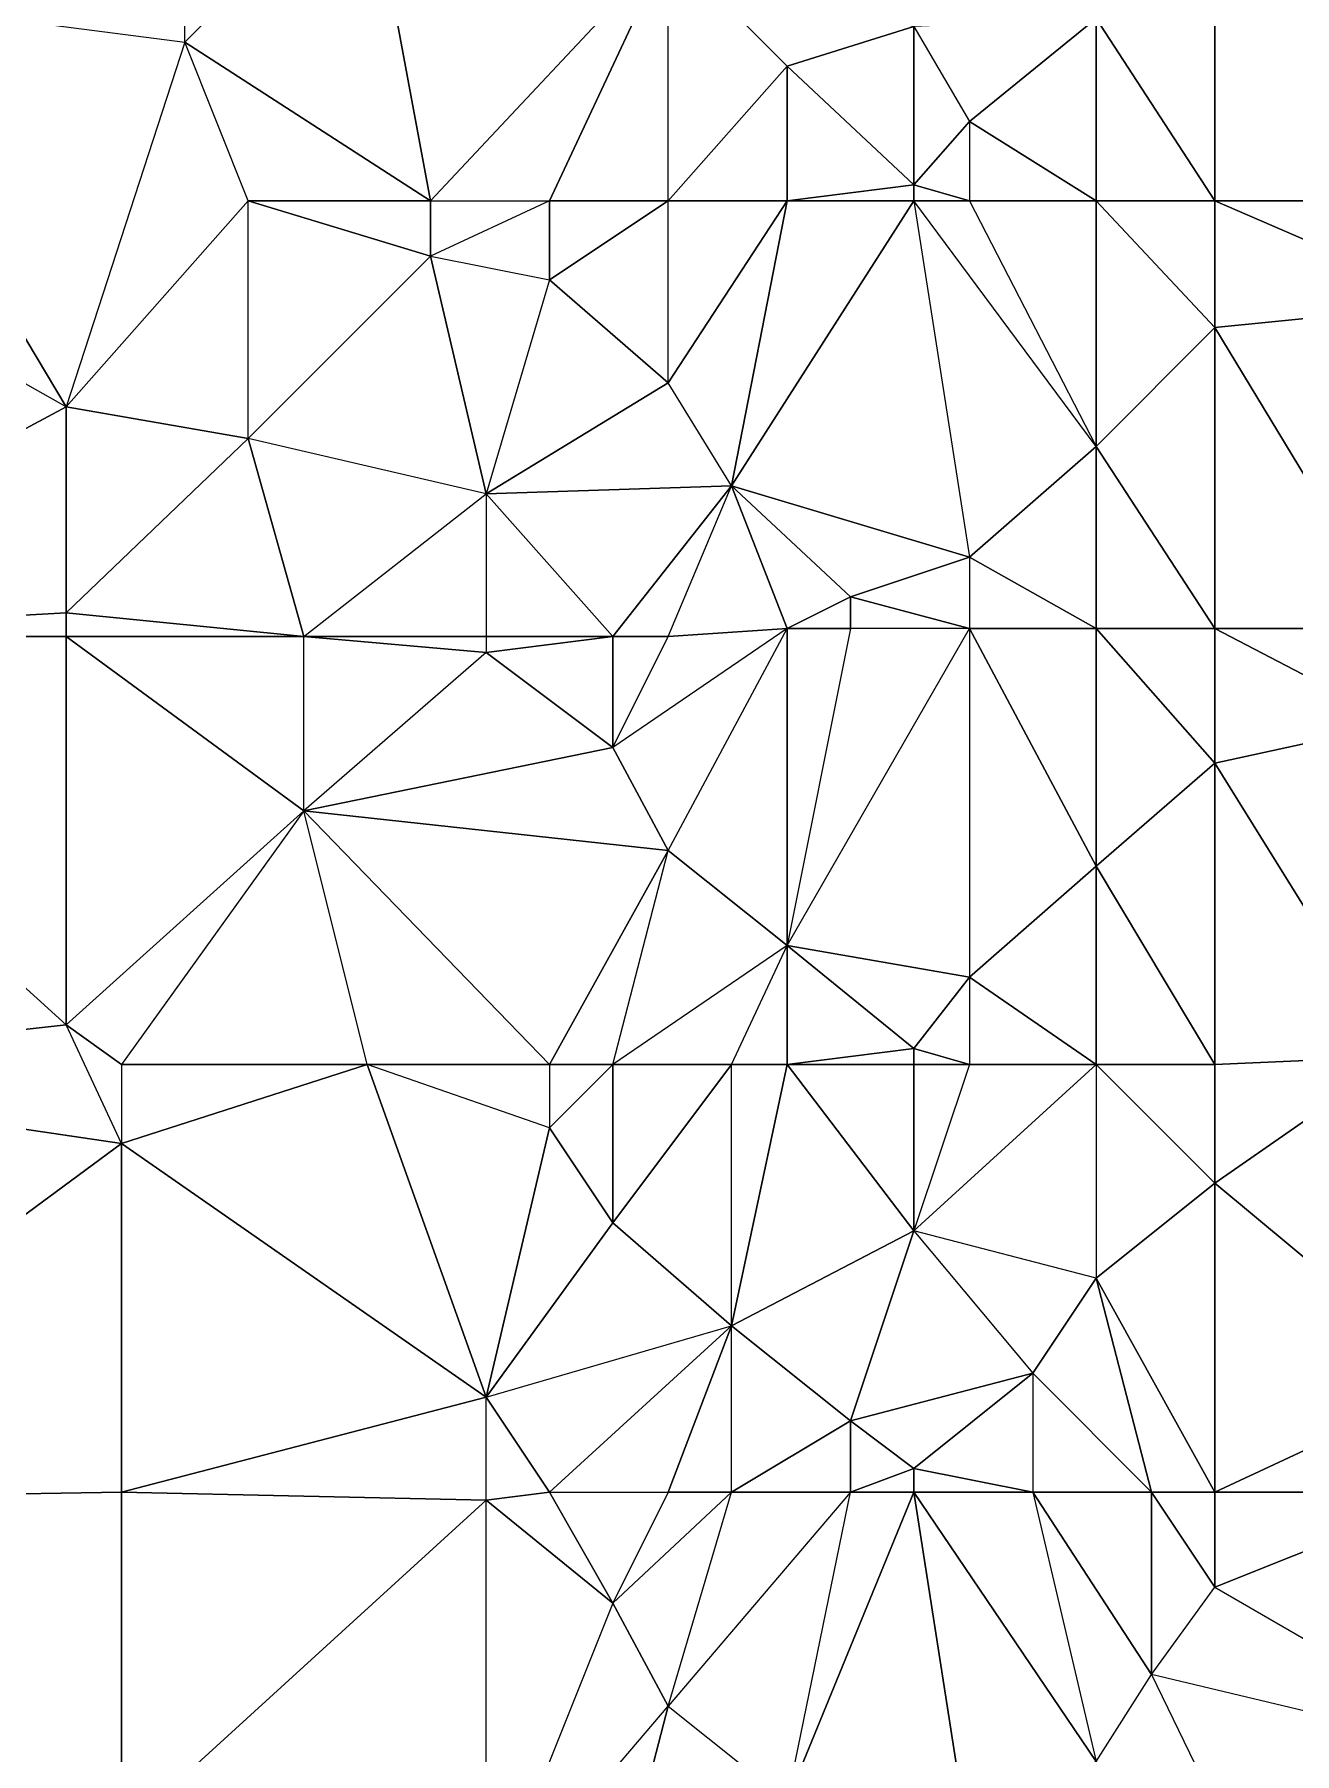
# Model space of a CAD drawing. Header units: metres. Extents: x 121.06818 to 121.07159, y 3.17836 to 3.18313.
# Drawn here: x 121.069416 to 121.069575, y 3.17925 to 3.179467 of the extents above; entities that cross this region are included whole.
import ezdxf

# ---------------------------------------------------------------- set-up
doc = ezdxf.new("R2010")
doc.units = ezdxf.units.M

msp = doc.modelspace()

# ---------------------------------------------------------------- linework, layer by layer
at = {"layer": 'DELAUNEY3993', "color": 252}
msp.add_3dface([(121.069489, 3.179229, 0.01006), (121.069473, 3.179229, 0.01005), (121.069496, 3.179256, 0.01007)], dxfattribs=at)
at = {"layer": 'DELAUNEY4114', "color": 252}
msp.add_3dface([(121.069366, 3.179231, 0.01004), (121.069427, 3.17924, 0.01004), (121.069366, 3.179282, 0.01004)], dxfattribs=at)
at = {"layer": 'DELAUNEY4153', "color": 252}
msp.add_3dface([(121.06955, 3.179249, 0.01011), (121.069534, 3.179238, 0.0101), (121.069527, 3.179283, 0.0101)], dxfattribs=at)
at = {"layer": 'DELAUNEY4154', "color": 252}
msp.add_3dface([(121.069572, 3.179229, 0.01013), (121.069603, 3.179249, 0.01015), (121.069557, 3.17926, 0.01012)], dxfattribs=at)
at = {"layer": 'DELAUNEY4170', "color": 252}
msp.add_3dface([(121.069489, 3.179229, 0.01006), (121.069496, 3.179256, 0.01007), (121.069511, 3.179244, 0.01008)], dxfattribs=at)
at = {"layer": 'DELAUNEY4177', "color": 252}
msp.add_3dface([(121.069496, 3.179256, 0.01007), (121.069511, 3.179244, 0.01008), (121.069519, 3.179283, 0.01009)], dxfattribs=at)
at = {"layer": 'DELAUNEY4178', "color": 252}
msp.add_3dface([(121.069534, 3.179238, 0.0101), (121.069511, 3.179244, 0.01008), (121.069527, 3.179283, 0.0101)], dxfattribs=at)
at = {"layer": 'DELAUNEY4185', "color": 252}
msp.add_3dface([(121.069473, 3.179229, 0.01005), (121.069496, 3.179256, 0.01007), (121.069489, 3.179269, 0.01006)], dxfattribs=at)
at = {"layer": 'DELAUNEY4186', "color": 252}
msp.add_3dface([(121.06955, 3.179249, 0.01011), (121.069557, 3.17926, 0.01012), (121.069572, 3.179229, 0.01013)], dxfattribs=at)
at = {"layer": 'DELAUNEY4187', "color": 252}
msp.add_3dface([(121.06955, 3.179249, 0.01011), (121.069557, 3.17926, 0.01012), (121.069542, 3.179283, 0.01011)], dxfattribs=at)
at = {"layer": 'DELAUNEY4210', "color": 252}
msp.add_3dface([(121.069427, 3.17924, 0.01004), (121.069473, 3.179229, 0.01005), (121.069473, 3.179282, 0.01005)], dxfattribs=at)
at = {"layer": 'DELAUNEY4211', "color": 252}
msp.add_3dface([(121.069489, 3.179269, 0.01006), (121.069473, 3.179229, 0.01005), (121.069473, 3.179282, 0.01005)], dxfattribs=at)
at = {"layer": 'DELAUNEY4228', "color": 252}
msp.add_3dface([(121.069489, 3.179269, 0.01006), (121.069496, 3.179256, 0.01007), (121.069504, 3.179283, 0.01008)], dxfattribs=at)
at = {"layer": 'DELAUNEY4229', "color": 252}
msp.add_3dface([(121.069557, 3.17926, 0.01012), (121.069565, 3.179271, 0.01013), (121.069603, 3.179249, 0.01015)], dxfattribs=at)
at = {"layer": 'DELAUNEY4230', "color": 252}
msp.add_3dface([(121.069557, 3.17926, 0.01012), (121.069565, 3.179271, 0.01013), (121.069557, 3.179283, 0.01012)], dxfattribs=at)
at = {"layer": 'DELAUNEY4248', "color": 252}
msp.add_3dface([(121.069427, 3.17924, 0.01004), (121.069473, 3.179282, 0.01005), (121.069427, 3.179283, 0.01004)], dxfattribs=at)
at = {"layer": 'DELAUNEY4249', "color": 252}
msp.add_3dface([(121.069565, 3.179271, 0.01013), (121.069603, 3.179249, 0.01015), (121.069595, 3.179283, 0.01015)], dxfattribs=at)
at = {"layer": 'DELAUNEY4260', "color": 252}
msp.add_3dface([(121.069366, 3.179282, 0.01004), (121.069427, 3.17924, 0.01004), (121.069427, 3.179283, 0.01004)], dxfattribs=at)
at = {"layer": 'DELAUNEY4261', "color": 252}
msp.add_3dface([(121.069489, 3.179269, 0.01006), (121.069473, 3.179282, 0.01005), (121.069481, 3.179283, 0.01006)], dxfattribs=at)
at = {"layer": 'DELAUNEY4278', "color": 252}
msp.add_3dface([(121.069366, 3.179282, 0.01004), (121.069427, 3.179283, 0.01004), (121.069427, 3.179327, 0.01004)], dxfattribs=at)
at = {"layer": 'DELAUNEY4279', "color": 252}
msp.add_3dface([(121.069527, 3.179283, 0.0101), (121.069511, 3.179244, 0.01008), (121.069519, 3.179283, 0.01009)], dxfattribs=at)
at = {"layer": 'DELAUNEY4291', "color": 252}
msp.add_3dface([(121.069427, 3.179283, 0.01004), (121.069473, 3.179282, 0.01005), (121.069473, 3.179295, 0.01005)], dxfattribs=at)
at = {"layer": 'DELAUNEY4292', "color": 252}
msp.add_3dface([(121.069519, 3.179283, 0.01009), (121.069496, 3.179256, 0.01007), (121.069504, 3.179283, 0.01008)], dxfattribs=at)
at = {"layer": 'DELAUNEY4293', "color": 252}
msp.add_3dface([(121.06955, 3.179249, 0.01011), (121.069527, 3.179283, 0.0101), (121.069542, 3.179283, 0.01011)], dxfattribs=at)
at = {"layer": 'DELAUNEY4294', "color": 252}
msp.add_3dface([(121.069565, 3.179271, 0.01013), (121.069595, 3.179283, 0.01015), (121.069565, 3.179283, 0.01013)], dxfattribs=at)
at = {"layer": 'DELAUNEY4308', "color": 252}
msp.add_3dface([(121.069527, 3.179283, 0.0101), (121.069519, 3.179283, 0.01009), (121.069527, 3.179286, 0.0101)], dxfattribs=at)
at = {"layer": 'DELAUNEY4309', "color": 252}
msp.add_3dface([(121.069542, 3.179283, 0.01011), (121.069527, 3.179283, 0.0101), (121.069527, 3.179286, 0.0101)], dxfattribs=at)
at = {"layer": 'DELAUNEY4310', "color": 252}
msp.add_3dface([(121.069542, 3.179283, 0.01011), (121.069557, 3.17926, 0.01012), (121.069557, 3.179283, 0.01012)], dxfattribs=at)
at = {"layer": 'DELAUNEY4336', "color": 252}
msp.add_3dface([(121.069489, 3.179269, 0.01006), (121.069504, 3.179283, 0.01008), (121.069496, 3.179283, 0.01007)], dxfattribs=at)
at = {"layer": 'DELAUNEY4337', "color": 252}
msp.add_3dface([(121.069519, 3.179283, 0.01009), (121.069504, 3.179283, 0.01008), (121.069519, 3.179292, 0.01009)], dxfattribs=at)
at = {"layer": 'DELAUNEY4361', "color": 252}
msp.add_3dface([(121.069481, 3.179283, 0.01006), (121.069473, 3.179282, 0.01005), (121.069473, 3.179295, 0.01005)], dxfattribs=at)
at = {"layer": 'DELAUNEY4362', "color": 252}
msp.add_3dface([(121.069489, 3.179269, 0.01006), (121.069481, 3.179283, 0.01006), (121.069496, 3.179283, 0.01007)], dxfattribs=at)
at = {"layer": 'DELAUNEY4363', "color": 252}
msp.add_3dface([(121.069557, 3.179283, 0.01012), (121.069565, 3.179271, 0.01013), (121.069565, 3.179283, 0.01013)], dxfattribs=at)
at = {"layer": 'DELAUNEY4377', "color": 252}
msp.add_3dface([(121.069496, 3.179283, 0.01007), (121.069504, 3.179283, 0.01008), (121.069504, 3.179304, 0.01008)], dxfattribs=at)
at = {"layer": 'DELAUNEY4378', "color": 252}
msp.add_3dface([(121.069542, 3.179283, 0.01011), (121.069557, 3.179283, 0.01012), (121.069542, 3.179298, 0.01011)], dxfattribs=at)
at = {"layer": 'DELAUNEY4402', "color": 252}
msp.add_3dface([(121.069481, 3.179283, 0.01006), (121.069496, 3.179283, 0.01007), (121.069504, 3.179304, 0.01008)], dxfattribs=at)
at = {"layer": 'DELAUNEY4403', "color": 252}
msp.add_3dface([(121.069557, 3.179283, 0.01012), (121.069565, 3.179283, 0.01013), (121.06955, 3.17931, 0.01012)], dxfattribs=at)
at = {"layer": 'DELAUNEY4404', "color": 252}
msp.add_3dface([(121.069565, 3.179283, 0.01013), (121.069595, 3.179283, 0.01015), (121.069595, 3.179297, 0.01015)], dxfattribs=at)
at = {"layer": 'DELAUNEY4436', "color": 252}
msp.add_3dface([(121.069527, 3.179286, 0.0101), (121.069519, 3.179283, 0.01009), (121.069519, 3.179292, 0.01009)], dxfattribs=at)
at = {"layer": 'DELAUNEY4458', "color": 252}
msp.add_3dface([(121.069519, 3.179292, 0.01009), (121.069504, 3.179283, 0.01008), (121.069504, 3.179304, 0.01008)], dxfattribs=at)
at = {"layer": 'DELAUNEY4459', "color": 252}
msp.add_3dface([(121.069542, 3.179283, 0.01011), (121.069527, 3.179286, 0.0101), (121.069542, 3.179298, 0.01011)], dxfattribs=at)
at = {"layer": 'DELAUNEY4476', "color": 252}
msp.add_3dface([(121.069427, 3.179283, 0.01004), (121.069473, 3.179295, 0.01005), (121.069427, 3.179327, 0.01004)], dxfattribs=at)
at = {"layer": 'DELAUNEY4477', "color": 252}
msp.add_3dface([(121.069481, 3.179283, 0.01006), (121.069473, 3.179295, 0.01005), (121.069504, 3.179304, 0.01008)], dxfattribs=at)
at = {"layer": 'DELAUNEY4478', "color": 252}
msp.add_3dface([(121.069527, 3.179286, 0.0101), (121.069519, 3.179292, 0.01009), (121.069542, 3.179298, 0.01011)], dxfattribs=at)
at = {"layer": 'DELAUNEY4479', "color": 252}
msp.add_3dface([(121.069565, 3.179283, 0.01013), (121.069595, 3.179297, 0.01015), (121.069565, 3.179322, 0.01013)], dxfattribs=at)
at = {"layer": 'DELAUNEY4500', "color": 252}
msp.add_3dface([(121.069542, 3.179298, 0.01011), (121.069557, 3.179283, 0.01012), (121.06955, 3.17931, 0.01012)], dxfattribs=at)
at = {"layer": 'DELAUNEY4513', "color": 252}
msp.add_3dface([(121.069519, 3.179292, 0.01009), (121.069504, 3.179304, 0.01008), (121.069527, 3.179316, 0.0101)], dxfattribs=at)
at = {"layer": 'DELAUNEY4523', "color": 252}
msp.add_3dface([(121.069473, 3.179295, 0.01005), (121.069504, 3.179304, 0.01008), (121.069489, 3.179317, 0.01007)], dxfattribs=at)
at = {"layer": 'DELAUNEY4524', "color": 252}
msp.add_3dface([(121.069542, 3.179298, 0.01011), (121.069519, 3.179292, 0.01009), (121.069527, 3.179316, 0.0101)], dxfattribs=at)
at = {"layer": 'DELAUNEY4525', "color": 252}
msp.add_3dface([(121.069542, 3.179298, 0.01011), (121.06955, 3.17931, 0.01012), (121.069527, 3.179316, 0.0101)], dxfattribs=at)
at = {"layer": 'DELAUNEY4526', "color": 252}
msp.add_3dface([(121.06955, 3.17931, 0.01012), (121.069565, 3.179283, 0.01013), (121.069565, 3.179322, 0.01013)], dxfattribs=at)
at = {"layer": 'DELAUNEY4539', "color": 252}
msp.add_3dface([(121.069473, 3.179295, 0.01005), (121.069489, 3.179317, 0.01007), (121.069481, 3.179329, 0.01006)], dxfattribs=at)
at = {"layer": 'DELAUNEY4544', "color": 252}
msp.add_3dface([(121.069489, 3.179317, 0.01007), (121.069504, 3.179304, 0.01008), (121.069504, 3.179337, 0.01008)], dxfattribs=at)
at = {"layer": 'DELAUNEY4545', "color": 252}
msp.add_3dface([(121.06955, 3.17931, 0.01012), (121.069565, 3.179322, 0.01013), (121.06955, 3.179337, 0.01012)], dxfattribs=at)
at = {"layer": 'DELAUNEY4565', "color": 252}
msp.add_3dface([(121.069366, 3.179282, 0.01004), (121.069427, 3.179327, 0.01004), (121.069366, 3.179336, 0.01004)], dxfattribs=at)
at = {"layer": 'DELAUNEY4566', "color": 252}
msp.add_3dface([(121.069427, 3.179327, 0.01004), (121.069473, 3.179295, 0.01005), (121.069458, 3.179337, 0.01005)], dxfattribs=at)
at = {"layer": 'DELAUNEY4567', "color": 252}
msp.add_3dface([(121.069527, 3.179316, 0.0101), (121.069504, 3.179304, 0.01008), (121.069511, 3.179337, 0.01009)], dxfattribs=at)
at = {"layer": 'DELAUNEY4568', "color": 252}
msp.add_3dface([(121.069565, 3.179322, 0.01013), (121.069595, 3.179297, 0.01015), (121.069588, 3.179338, 0.01015)], dxfattribs=at)
at = {"layer": 'DELAUNEY4601', "color": 252}
msp.add_3dface([(121.069366, 3.179336, 0.01004), (121.069427, 3.179327, 0.01004), (121.06942, 3.179342, 0.01004)], dxfattribs=at)
at = {"layer": 'DELAUNEY4602', "color": 252}
msp.add_3dface([(121.069427, 3.179327, 0.01004), (121.069458, 3.179337, 0.01005), (121.069427, 3.179337, 0.01004)], dxfattribs=at)
at = {"layer": 'DELAUNEY4603', "color": 252}
msp.add_3dface([(121.069458, 3.179337, 0.01005), (121.069473, 3.179295, 0.01005), (121.069481, 3.179329, 0.01006)], dxfattribs=at)
at = {"layer": 'DELAUNEY4618', "color": 252}
msp.add_3dface([(121.06955, 3.17931, 0.01012), (121.069527, 3.179316, 0.0101), (121.06955, 3.179337, 0.01012)], dxfattribs=at)
at = {"layer": 'DELAUNEY4627', "color": 252}
msp.add_3dface([(121.069481, 3.179329, 0.01006), (121.069489, 3.179317, 0.01007), (121.069489, 3.179337, 0.01007)], dxfattribs=at)
at = {"layer": 'DELAUNEY4643', "color": 252}
msp.add_3dface([(121.069481, 3.179329, 0.01006), (121.069458, 3.179337, 0.01005), (121.069481, 3.179337, 0.01006)], dxfattribs=at)
at = {"layer": 'DELAUNEY4644', "color": 252}
msp.add_3dface([(121.069565, 3.179322, 0.01013), (121.069588, 3.179338, 0.01015), (121.069565, 3.179337, 0.01013)], dxfattribs=at)
at = {"layer": 'DELAUNEY4665', "color": 252}
msp.add_3dface([(121.069504, 3.179304, 0.01008), (121.069504, 3.179337, 0.01008), (121.069511, 3.179337, 0.01009)], dxfattribs=at)
at = {"layer": 'DELAUNEY4685', "color": 252}
msp.add_3dface([(121.069366, 3.179336, 0.01004), (121.06942, 3.179342, 0.01004), (121.069366, 3.179391, 0.01004)], dxfattribs=at)
at = {"layer": 'DELAUNEY4686', "color": 252}
msp.add_3dface([(121.069427, 3.179327, 0.01004), (121.06942, 3.179342, 0.01004), (121.069427, 3.179337, 0.01004)], dxfattribs=at)
at = {"layer": 'DELAUNEY4687', "color": 252}
msp.add_3dface([(121.069489, 3.179317, 0.01007), (121.069504, 3.179337, 0.01008), (121.069489, 3.179337, 0.01007)], dxfattribs=at)
at = {"layer": 'DELAUNEY4688', "color": 252}
msp.add_3dface([(121.069511, 3.179337, 0.01009), (121.069504, 3.179337, 0.01008), (121.069511, 3.179352, 0.01009)], dxfattribs=at)
at = {"layer": 'DELAUNEY4689', "color": 252}
msp.add_3dface([(121.069527, 3.179316, 0.0101), (121.069511, 3.179337, 0.01009), (121.069527, 3.179337, 0.0101)], dxfattribs=at)
at = {"layer": 'DELAUNEY4690', "color": 252}
msp.add_3dface([(121.069534, 3.179337, 0.01011), (121.069527, 3.179316, 0.0101), (121.06955, 3.179337, 0.01012)], dxfattribs=at)
at = {"layer": 'DELAUNEY4691', "color": 252}
msp.add_3dface([(121.069534, 3.179337, 0.01011), (121.069527, 3.179316, 0.0101), (121.069527, 3.179337, 0.0101)], dxfattribs=at)
at = {"layer": 'DELAUNEY4707', "color": 252}
msp.add_3dface([(121.069534, 3.179337, 0.01011), (121.06955, 3.179337, 0.01012), (121.069534, 3.179348, 0.01011)], dxfattribs=at)
at = {"layer": 'DELAUNEY4708', "color": 252}
msp.add_3dface([(121.06955, 3.179337, 0.01012), (121.069565, 3.179322, 0.01013), (121.069565, 3.179337, 0.01013)], dxfattribs=at)
at = {"layer": 'DELAUNEY4718', "color": 252}
msp.add_3dface([(121.069481, 3.179329, 0.01006), (121.069489, 3.179337, 0.01007), (121.069481, 3.179337, 0.01006)], dxfattribs=at)
at = {"layer": 'DELAUNEY4719', "color": 252}
msp.add_3dface([(121.069527, 3.179337, 0.0101), (121.069511, 3.179337, 0.01009), (121.069527, 3.179339, 0.0101)], dxfattribs=at)
at = {"layer": 'DELAUNEY4726', "color": 252}
msp.add_3dface([(121.069489, 3.179337, 0.01007), (121.069504, 3.179337, 0.01008), (121.069511, 3.179352, 0.01009)], dxfattribs=at)
at = {"layer": 'DELAUNEY4727', "color": 252}
msp.add_3dface([(121.069534, 3.179337, 0.01011), (121.069527, 3.179337, 0.0101), (121.069527, 3.179339, 0.0101)], dxfattribs=at)
at = {"layer": 'DELAUNEY4745', "color": 252}
msp.add_3dface([(121.06955, 3.179337, 0.01012), (121.069565, 3.179337, 0.01013), (121.06955, 3.179362, 0.01012)], dxfattribs=at)
at = {"layer": 'DELAUNEY4746', "color": 252}
msp.add_3dface([(121.069565, 3.179337, 0.01013), (121.069588, 3.179338, 0.01015), (121.069565, 3.179375, 0.01013)], dxfattribs=at)
at = {"layer": 'DELAUNEY4757', "color": 252}
msp.add_3dface([(121.069427, 3.179337, 0.01004), (121.06942, 3.179342, 0.01004), (121.06945, 3.179369, 0.01005)], dxfattribs=at)
at = {"layer": 'DELAUNEY4758', "color": 252}
msp.add_3dface([(121.069427, 3.179337, 0.01004), (121.069458, 3.179337, 0.01005), (121.06945, 3.179369, 0.01005)], dxfattribs=at)
at = {"layer": 'DELAUNEY4759', "color": 252}
msp.add_3dface([(121.069481, 3.179337, 0.01006), (121.069458, 3.179337, 0.01005), (121.06945, 3.179369, 0.01005)], dxfattribs=at)
at = {"layer": 'DELAUNEY4760', "color": 252}
msp.add_3dface([(121.069481, 3.179337, 0.01006), (121.069489, 3.179337, 0.01007), (121.069496, 3.179364, 0.01008)], dxfattribs=at)
at = {"layer": 'DELAUNEY4787', "color": 252}
msp.add_3dface([(121.069527, 3.179339, 0.0101), (121.069511, 3.179337, 0.01009), (121.069511, 3.179352, 0.01009)], dxfattribs=at)
at = {"layer": 'DELAUNEY4804', "color": 252}
msp.add_3dface([(121.069534, 3.179337, 0.01011), (121.069527, 3.179339, 0.0101), (121.069534, 3.179348, 0.01011)], dxfattribs=at)
at = {"layer": 'DELAUNEY4814', "color": 252}
msp.add_3dface([(121.069534, 3.179348, 0.01011), (121.069527, 3.179339, 0.0101), (121.069511, 3.179352, 0.01009)], dxfattribs=at)
at = {"layer": 'DELAUNEY4815', "color": 252}
msp.add_3dface([(121.069534, 3.179348, 0.01011), (121.06955, 3.179337, 0.01012), (121.06955, 3.179362, 0.01012)], dxfattribs=at)
at = {"layer": 'DELAUNEY4842', "color": 252}
msp.add_3dface([(121.069511, 3.179352, 0.01009), (121.069489, 3.179337, 0.01007), (121.069496, 3.179364, 0.01008)], dxfattribs=at)
at = {"layer": 'DELAUNEY4843', "color": 252}
msp.add_3dface([(121.069534, 3.179348, 0.01011), (121.06955, 3.179362, 0.01012), (121.069534, 3.179392, 0.01011)], dxfattribs=at)
at = {"layer": 'DELAUNEY4858', "color": 252}
msp.add_3dface([(121.069511, 3.179352, 0.01009), (121.069496, 3.179364, 0.01008), (121.069511, 3.179392, 0.01009)], dxfattribs=at)
at = {"layer": 'DELAUNEY4859', "color": 252}
msp.add_3dface([(121.06955, 3.179362, 0.01012), (121.069565, 3.179337, 0.01013), (121.069565, 3.179375, 0.01013)], dxfattribs=at)
at = {"layer": 'DELAUNEY4872', "color": 252}
msp.add_3dface([(121.069481, 3.179337, 0.01006), (121.069496, 3.179364, 0.01008), (121.06945, 3.179369, 0.01005)], dxfattribs=at)
at = {"layer": 'DELAUNEY4873', "color": 252}
msp.add_3dface([(121.069534, 3.179348, 0.01011), (121.069511, 3.179352, 0.01009), (121.069534, 3.179392, 0.01011)], dxfattribs=at)
at = {"layer": 'DELAUNEY4888', "color": 252}
msp.add_3dface([(121.06942, 3.179342, 0.01004), (121.06945, 3.179369, 0.01005), (121.06942, 3.179391, 0.01004)], dxfattribs=at)
at = {"layer": 'DELAUNEY4889', "color": 252}
msp.add_3dface([(121.069565, 3.179375, 0.01013), (121.069588, 3.179338, 0.01015), (121.069588, 3.17938, 0.01015)], dxfattribs=at)
at = {"layer": 'DELAUNEY4899', "color": 252}
msp.add_3dface([(121.06955, 3.179362, 0.01012), (121.069565, 3.179375, 0.01013), (121.06955, 3.179392, 0.01012)], dxfattribs=at)
at = {"layer": 'DELAUNEY4913', "color": 252}
msp.add_3dface([(121.06945, 3.179369, 0.01005), (121.069496, 3.179364, 0.01008), (121.069489, 3.179377, 0.01007)], dxfattribs=at)
at = {"layer": 'DELAUNEY4914', "color": 252}
msp.add_3dface([(121.06945, 3.179369, 0.01005), (121.069489, 3.179377, 0.01007), (121.069473, 3.179389, 0.01006)], dxfattribs=at)
at = {"layer": 'DELAUNEY4915', "color": 252}
msp.add_3dface([(121.069489, 3.179377, 0.01007), (121.069496, 3.179364, 0.01008), (121.069511, 3.179392, 0.01009)], dxfattribs=at)
at = {"layer": 'DELAUNEY4916', "color": 252}
msp.add_3dface([(121.069565, 3.179375, 0.01013), (121.069588, 3.17938, 0.01015), (121.069565, 3.179392, 0.01013)], dxfattribs=at)
at = {"layer": 'DELAUNEY4939', "color": 252}
msp.add_3dface([(121.069366, 3.179391, 0.01004), (121.06942, 3.179342, 0.01004), (121.06942, 3.179391, 0.01004)], dxfattribs=at)
at = {"layer": 'DELAUNEY4953', "color": 252}
msp.add_3dface([(121.069366, 3.179391, 0.01004), (121.06942, 3.179391, 0.01004), (121.06942, 3.179394, 0.01004)], dxfattribs=at)
at = {"layer": 'DELAUNEY4971', "color": 252}
msp.add_3dface([(121.06942, 3.179391, 0.01004), (121.06945, 3.179369, 0.01005), (121.06945, 3.179391, 0.01005)], dxfattribs=at)
at = {"layer": 'DELAUNEY4972', "color": 252}
msp.add_3dface([(121.069473, 3.179389, 0.01006), (121.06945, 3.179369, 0.01005), (121.06945, 3.179391, 0.01005)], dxfattribs=at)
at = {"layer": 'DELAUNEY4973', "color": 252}
msp.add_3dface([(121.069473, 3.179389, 0.01006), (121.069489, 3.179377, 0.01007), (121.069489, 3.179391, 0.01007)], dxfattribs=at)
at = {"layer": 'DELAUNEY4974', "color": 252}
msp.add_3dface([(121.069519, 3.179392, 0.0101), (121.069511, 3.179352, 0.01009), (121.069534, 3.179392, 0.01011)], dxfattribs=at)
at = {"layer": 'DELAUNEY4975', "color": 252}
msp.add_3dface([(121.069519, 3.179392, 0.0101), (121.069511, 3.179352, 0.01009), (121.069511, 3.179392, 0.01009)], dxfattribs=at)
at = {"layer": 'DELAUNEY4976', "color": 252}
msp.add_3dface([(121.069534, 3.179392, 0.01011), (121.06955, 3.179362, 0.01012), (121.06955, 3.179392, 0.01012)], dxfattribs=at)
at = {"layer": 'DELAUNEY4988', "color": 252}
msp.add_3dface([(121.069534, 3.179392, 0.01011), (121.069519, 3.179392, 0.0101), (121.069519, 3.179396, 0.0101)], dxfattribs=at)
at = {"layer": 'DELAUNEY5004', "color": 252}
msp.add_3dface([(121.069519, 3.179392, 0.0101), (121.069511, 3.179392, 0.01009), (121.069519, 3.179396, 0.0101)], dxfattribs=at)
at = {"layer": 'DELAUNEY5016', "color": 252}
msp.add_3dface([(121.069534, 3.179392, 0.01011), (121.06955, 3.179392, 0.01012), (121.069534, 3.179401, 0.01011)], dxfattribs=at)
at = {"layer": 'DELAUNEY5035', "color": 252}
msp.add_3dface([(121.069489, 3.179377, 0.01007), (121.069496, 3.179391, 0.01008), (121.069511, 3.179392, 0.01009)], dxfattribs=at)
at = {"layer": 'DELAUNEY5036', "color": 252}
msp.add_3dface([(121.069489, 3.179377, 0.01007), (121.069496, 3.179391, 0.01008), (121.069489, 3.179391, 0.01007)], dxfattribs=at)
at = {"layer": 'DELAUNEY5037', "color": 252}
msp.add_3dface([(121.06955, 3.179392, 0.01012), (121.069565, 3.179375, 0.01013), (121.069565, 3.179392, 0.01013)], dxfattribs=at)
at = {"layer": 'DELAUNEY5050', "color": 252}
msp.add_3dface([(121.06942, 3.179391, 0.01004), (121.06945, 3.179391, 0.01005), (121.06942, 3.179394, 0.01004)], dxfattribs=at)
at = {"layer": 'DELAUNEY5051', "color": 252}
msp.add_3dface([(121.069473, 3.179389, 0.01006), (121.06945, 3.179391, 0.01005), (121.069473, 3.179391, 0.01006)], dxfattribs=at)
at = {"layer": 'DELAUNEY5052', "color": 252}
msp.add_3dface([(121.069511, 3.179392, 0.01009), (121.069496, 3.179391, 0.01008), (121.069504, 3.17941, 0.01009)], dxfattribs=at)
at = {"layer": 'DELAUNEY5069', "color": 252}
msp.add_3dface([(121.06955, 3.179392, 0.01012), (121.069565, 3.179392, 0.01013), (121.06955, 3.179415, 0.01012)], dxfattribs=at)
at = {"layer": 'DELAUNEY5070', "color": 252}
msp.add_3dface([(121.069565, 3.179392, 0.01013), (121.069588, 3.17938, 0.01015), (121.069588, 3.179392, 0.01015)], dxfattribs=at)
at = {"layer": 'DELAUNEY5080', "color": 252}
msp.add_3dface([(121.069473, 3.179389, 0.01006), (121.069489, 3.179391, 0.01007), (121.069473, 3.179391, 0.01006)], dxfattribs=at)
at = {"layer": 'DELAUNEY5081', "color": 252}
msp.add_3dface([(121.069489, 3.179391, 0.01007), (121.069496, 3.179391, 0.01008), (121.069504, 3.17941, 0.01009)], dxfattribs=at)
at = {"layer": 'DELAUNEY5082', "color": 252}
msp.add_3dface([(121.069565, 3.179392, 0.01013), (121.069588, 3.179392, 0.01015), (121.069565, 3.17943, 0.01013)], dxfattribs=at)
at = {"layer": 'DELAUNEY5108', "color": 252}
msp.add_3dface([(121.069366, 3.179391, 0.01004), (121.06942, 3.179394, 0.01004), (121.06942, 3.17942, 0.01004)], dxfattribs=at)
at = {"layer": 'DELAUNEY5109', "color": 252}
msp.add_3dface([(121.069473, 3.179391, 0.01006), (121.06945, 3.179391, 0.01005), (121.069473, 3.179409, 0.01006)], dxfattribs=at)
at = {"layer": 'DELAUNEY5131', "color": 252}
msp.add_3dface([(121.06942, 3.179394, 0.01004), (121.06945, 3.179391, 0.01005), (121.069443, 3.179416, 0.01005)], dxfattribs=at)
at = {"layer": 'DELAUNEY5132', "color": 252}
msp.add_3dface([(121.069473, 3.179391, 0.01006), (121.069489, 3.179391, 0.01007), (121.069473, 3.179409, 0.01006)], dxfattribs=at)
at = {"layer": 'DELAUNEY5133', "color": 252}
msp.add_3dface([(121.069519, 3.179396, 0.0101), (121.069511, 3.179392, 0.01009), (121.069504, 3.17941, 0.01009)], dxfattribs=at)
at = {"layer": 'DELAUNEY5155', "color": 252}
msp.add_3dface([(121.069534, 3.179392, 0.01011), (121.069519, 3.179396, 0.0101), (121.069534, 3.179401, 0.01011)], dxfattribs=at)
at = {"layer": 'DELAUNEY5156', "color": 252}
msp.add_3dface([(121.069534, 3.179401, 0.01011), (121.069519, 3.179396, 0.0101), (121.069504, 3.17941, 0.01009)], dxfattribs=at)
at = {"layer": 'DELAUNEY5157', "color": 252}
msp.add_3dface([(121.069534, 3.179401, 0.01011), (121.06955, 3.179392, 0.01012), (121.06955, 3.179415, 0.01012)], dxfattribs=at)
at = {"layer": 'DELAUNEY5173', "color": 252}
msp.add_3dface([(121.06942, 3.179394, 0.01004), (121.069443, 3.179416, 0.01005), (121.06942, 3.17942, 0.01004)], dxfattribs=at)
at = {"layer": 'DELAUNEY5174', "color": 252}
msp.add_3dface([(121.069443, 3.179416, 0.01005), (121.06945, 3.179391, 0.01005), (121.069473, 3.179409, 0.01006)], dxfattribs=at)
at = {"layer": 'DELAUNEY5175', "color": 252}
msp.add_3dface([(121.069473, 3.179409, 0.01006), (121.069489, 3.179391, 0.01007), (121.069504, 3.17941, 0.01009)], dxfattribs=at)
at = {"layer": 'DELAUNEY5187', "color": 252}
msp.add_3dface([(121.069534, 3.179401, 0.01011), (121.06955, 3.179415, 0.01012), (121.069527, 3.179446, 0.0101)], dxfattribs=at)
at = {"layer": 'DELAUNEY5203', "color": 252}
msp.add_3dface([(121.069366, 3.179391, 0.01004), (121.06942, 3.17942, 0.01004), (121.069374, 3.179446, 0.01004)], dxfattribs=at)
at = {"layer": 'DELAUNEY5204', "color": 252}
msp.add_3dface([(121.06955, 3.179415, 0.01012), (121.069565, 3.179392, 0.01013), (121.069565, 3.17943, 0.01013)], dxfattribs=at)
at = {"layer": 'DELAUNEY5216', "color": 252}
msp.add_3dface([(121.06942, 3.17942, 0.01004), (121.069443, 3.179416, 0.01005), (121.069443, 3.179446, 0.01005)], dxfattribs=at)
at = {"layer": 'DELAUNEY5217', "color": 252}
msp.add_3dface([(121.069473, 3.179409, 0.01006), (121.069443, 3.179416, 0.01005), (121.069466, 3.179439, 0.01006)], dxfattribs=at)
at = {"layer": 'DELAUNEY5218', "color": 252}
msp.add_3dface([(121.069473, 3.179409, 0.01006), (121.069504, 3.17941, 0.01009), (121.069496, 3.179423, 0.01008)], dxfattribs=at)
at = {"layer": 'DELAUNEY5231', "color": 252}
msp.add_3dface([(121.069473, 3.179409, 0.01006), (121.069496, 3.179423, 0.01008), (121.069481, 3.179436, 0.01007)], dxfattribs=at)
at = {"layer": 'DELAUNEY5232', "color": 252}
msp.add_3dface([(121.069504, 3.17941, 0.01009), (121.069496, 3.179423, 0.01008), (121.069511, 3.179446, 0.01009)], dxfattribs=at)
at = {"layer": 'DELAUNEY5233', "color": 252}
msp.add_3dface([(121.069565, 3.17943, 0.01013), (121.069588, 3.179392, 0.01015), (121.069595, 3.179433, 0.01015)], dxfattribs=at)
at = {"layer": 'DELAUNEY5245', "color": 252}
msp.add_3dface([(121.06955, 3.179415, 0.01012), (121.069565, 3.17943, 0.01013), (121.06955, 3.179446, 0.01012)], dxfattribs=at)
at = {"layer": 'DELAUNEY5256', "color": 252}
msp.add_3dface([(121.069534, 3.179401, 0.01011), (121.069504, 3.17941, 0.01009), (121.069527, 3.179446, 0.0101)], dxfattribs=at)
at = {"layer": 'DELAUNEY5257', "color": 252}
msp.add_3dface([(121.069565, 3.17943, 0.01013), (121.069595, 3.179433, 0.01015), (121.069565, 3.179446, 0.01013)], dxfattribs=at)
at = {"layer": 'DELAUNEY5271', "color": 252}
msp.add_3dface([(121.06942, 3.17942, 0.01004), (121.069374, 3.179446, 0.01004), (121.069389, 3.179472, 0.01004)], dxfattribs=at)
at = {"layer": 'DELAUNEY5304', "color": 252}
msp.add_3dface([(121.069466, 3.179439, 0.01006), (121.069443, 3.179416, 0.01005), (121.069443, 3.179446, 0.01005)], dxfattribs=at)
at = {"layer": 'DELAUNEY5305', "color": 252}
msp.add_3dface([(121.069473, 3.179409, 0.01006), (121.069466, 3.179439, 0.01006), (121.069481, 3.179436, 0.01007)], dxfattribs=at)
at = {"layer": 'DELAUNEY5306', "color": 252}
msp.add_3dface([(121.069527, 3.179446, 0.0101), (121.069504, 3.17941, 0.01009), (121.069511, 3.179446, 0.01009)], dxfattribs=at)
at = {"layer": 'DELAUNEY5326', "color": 252}
msp.add_3dface([(121.069481, 3.179436, 0.01007), (121.069496, 3.179423, 0.01008), (121.069496, 3.179446, 0.01008)], dxfattribs=at)
at = {"layer": 'DELAUNEY5327', "color": 252}
msp.add_3dface([(121.06955, 3.179415, 0.01012), (121.069527, 3.179446, 0.0101), (121.069534, 3.179446, 0.01011)], dxfattribs=at)
at = {"layer": 'DELAUNEY5328', "color": 252}
msp.add_3dface([(121.069534, 3.179446, 0.01011), (121.06955, 3.179415, 0.01012), (121.06955, 3.179446, 0.01012)], dxfattribs=at)
at = {"layer": 'DELAUNEY5345', "color": 252}
msp.add_3dface([(121.069466, 3.179439, 0.01006), (121.069481, 3.179436, 0.01007), (121.069481, 3.179446, 0.01007)], dxfattribs=at)
at = {"layer": 'DELAUNEY5346', "color": 252}
msp.add_3dface([(121.069511, 3.179446, 0.01009), (121.069496, 3.179423, 0.01008), (121.069496, 3.179446, 0.01008)], dxfattribs=at)
at = {"layer": 'DELAUNEY5347', "color": 252}
msp.add_3dface([(121.069527, 3.179446, 0.0101), (121.069511, 3.179446, 0.01009), (121.069527, 3.179448, 0.0101)], dxfattribs=at)
at = {"layer": 'DELAUNEY5348', "color": 252}
msp.add_3dface([(121.069534, 3.179446, 0.01011), (121.069527, 3.179446, 0.0101), (121.069527, 3.179448, 0.0101)], dxfattribs=at)
at = {"layer": 'DELAUNEY5364', "color": 252}
msp.add_3dface([(121.06942, 3.17942, 0.01004), (121.069443, 3.179446, 0.01005), (121.069435, 3.179466, 0.01005)], dxfattribs=at)
at = {"layer": 'DELAUNEY5385', "color": 252}
msp.add_3dface([(121.069466, 3.179439, 0.01006), (121.069443, 3.179446, 0.01005), (121.069466, 3.179446, 0.01006)], dxfattribs=at)
at = {"layer": 'DELAUNEY5386', "color": 252}
msp.add_3dface([(121.069534, 3.179446, 0.01011), (121.06955, 3.179446, 0.01012), (121.069534, 3.179456, 0.01011)], dxfattribs=at)
at = {"layer": 'DELAUNEY5387', "color": 252}
msp.add_3dface([(121.06955, 3.179446, 0.01012), (121.069565, 3.17943, 0.01013), (121.069565, 3.179446, 0.01013)], dxfattribs=at)
at = {"layer": 'DELAUNEY5402', "color": 252}
msp.add_3dface([(121.069481, 3.179436, 0.01007), (121.069496, 3.179446, 0.01008), (121.069481, 3.179446, 0.01007)], dxfattribs=at)
at = {"layer": 'DELAUNEY5414', "color": 252}
msp.add_3dface([(121.069511, 3.179446, 0.01009), (121.069496, 3.179446, 0.01008), (121.069511, 3.179463, 0.01009)], dxfattribs=at)
at = {"layer": 'DELAUNEY5431', "color": 252}
msp.add_3dface([(121.06955, 3.179446, 0.01012), (121.069565, 3.179446, 0.01013), (121.06955, 3.179469, 0.01012)], dxfattribs=at)
at = {"layer": 'DELAUNEY5432', "color": 252}
msp.add_3dface([(121.069565, 3.179446, 0.01013), (121.069595, 3.179433, 0.01015), (121.069595, 3.179446, 0.01015)], dxfattribs=at)
at = {"layer": 'DELAUNEY5433', "color": 252}
msp.add_3dface([(121.069565, 3.179446, 0.01013), (121.069595, 3.179446, 0.01015), (121.069565, 3.179482, 0.01013)], dxfattribs=at)
at = {"layer": 'DELAUNEY5442', "color": 252}
msp.add_3dface([(121.069466, 3.179439, 0.01006), (121.069466, 3.179446, 0.01006), (121.069481, 3.179446, 0.01007)], dxfattribs=at)
at = {"layer": 'DELAUNEY5458', "color": 252}
msp.add_3dface([(121.069466, 3.179446, 0.01006), (121.069443, 3.179446, 0.01005), (121.069435, 3.179466, 0.01005)], dxfattribs=at)
at = {"layer": 'DELAUNEY5459', "color": 252}
msp.add_3dface([(121.069466, 3.179446, 0.01006), (121.069481, 3.179446, 0.01007), (121.069496, 3.179478, 0.01008)], dxfattribs=at)
at = {"layer": 'DELAUNEY5460', "color": 252}
msp.add_3dface([(121.069481, 3.179446, 0.01007), (121.069496, 3.179446, 0.01008), (121.069496, 3.179478, 0.01008)], dxfattribs=at)
at = {"layer": 'DELAUNEY5476', "color": 252}
msp.add_3dface([(121.06942, 3.17942, 0.01004), (121.069389, 3.179472, 0.01004), (121.069435, 3.179466, 0.01005)], dxfattribs=at)
at = {"layer": 'DELAUNEY5477', "color": 252}
msp.add_3dface([(121.069527, 3.179448, 0.0101), (121.069511, 3.179446, 0.01009), (121.069511, 3.179463, 0.01009)], dxfattribs=at)
at = {"layer": 'DELAUNEY5493', "color": 252}
msp.add_3dface([(121.069534, 3.179446, 0.01011), (121.069527, 3.179448, 0.0101), (121.069534, 3.179456, 0.01011)], dxfattribs=at)
at = {"layer": 'DELAUNEY5501', "color": 252}
msp.add_3dface([(121.069389, 3.179472, 0.01004), (121.069435, 3.179466, 0.01005), (121.069435, 3.1795, 0.01005)], dxfattribs=at)
at = {"layer": 'DELAUNEY5502', "color": 252}
msp.add_3dface([(121.069534, 3.179456, 0.01011), (121.069527, 3.179448, 0.0101), (121.069527, 3.179468, 0.0101)], dxfattribs=at)
at = {"layer": 'DELAUNEY5503', "color": 252}
msp.add_3dface([(121.069534, 3.179456, 0.01011), (121.06955, 3.179446, 0.01012), (121.06955, 3.179469, 0.01012)], dxfattribs=at)
at = {"layer": 'DELAUNEY5520', "color": 252}
msp.add_3dface([(121.069511, 3.179463, 0.01009), (121.069496, 3.179446, 0.01008), (121.069496, 3.179478, 0.01008)], dxfattribs=at)
at = {"layer": 'DELAUNEY5536', "color": 252}
msp.add_3dface([(121.069527, 3.179448, 0.0101), (121.069511, 3.179463, 0.01009), (121.069527, 3.179468, 0.0101)], dxfattribs=at)
at = {"layer": 'DELAUNEY5552', "color": 252}
msp.add_3dface([(121.069527, 3.179468, 0.0101), (121.069511, 3.179463, 0.01009), (121.069496, 3.179478, 0.01008)], dxfattribs=at)
at = {"layer": 'DELAUNEY5553', "color": 252}
msp.add_3dface([(121.069534, 3.179456, 0.01011), (121.06955, 3.179469, 0.01012), (121.069527, 3.179468, 0.0101)], dxfattribs=at)
at = {"layer": 'DELAUNEY5554', "color": 252}
msp.add_3dface([(121.06955, 3.179469, 0.01012), (121.069565, 3.179446, 0.01013), (121.069565, 3.179482, 0.01013)], dxfattribs=at)
at = {"layer": 'DELAUNEY5576', "color": 252}
msp.add_3dface([(121.069466, 3.179446, 0.01006), (121.069435, 3.179466, 0.01005), (121.069458, 3.179489, 0.01006)], dxfattribs=at)
at = {"layer": 'DELAUNEY5592', "color": 252}
msp.add_3dface([(121.069466, 3.179446, 0.01006), (121.069458, 3.179489, 0.01006), (121.069496, 3.179478, 0.01008)], dxfattribs=at)
at = {"layer": 'DELAUNEY5594', "color": 252}
msp.add_3dface([(121.069565, 3.179482, 0.01013), (121.069595, 3.179446, 0.01015), (121.069595, 3.179487, 0.01015)], dxfattribs=at)
at = {"layer": 'DELAUNEY5610', "color": 252}
msp.add_3dface([(121.069458, 3.179489, 0.01006), (121.069435, 3.179466, 0.01005), (121.069435, 3.1795, 0.01005)], dxfattribs=at)

doc.saveas('drawing.dxf')
